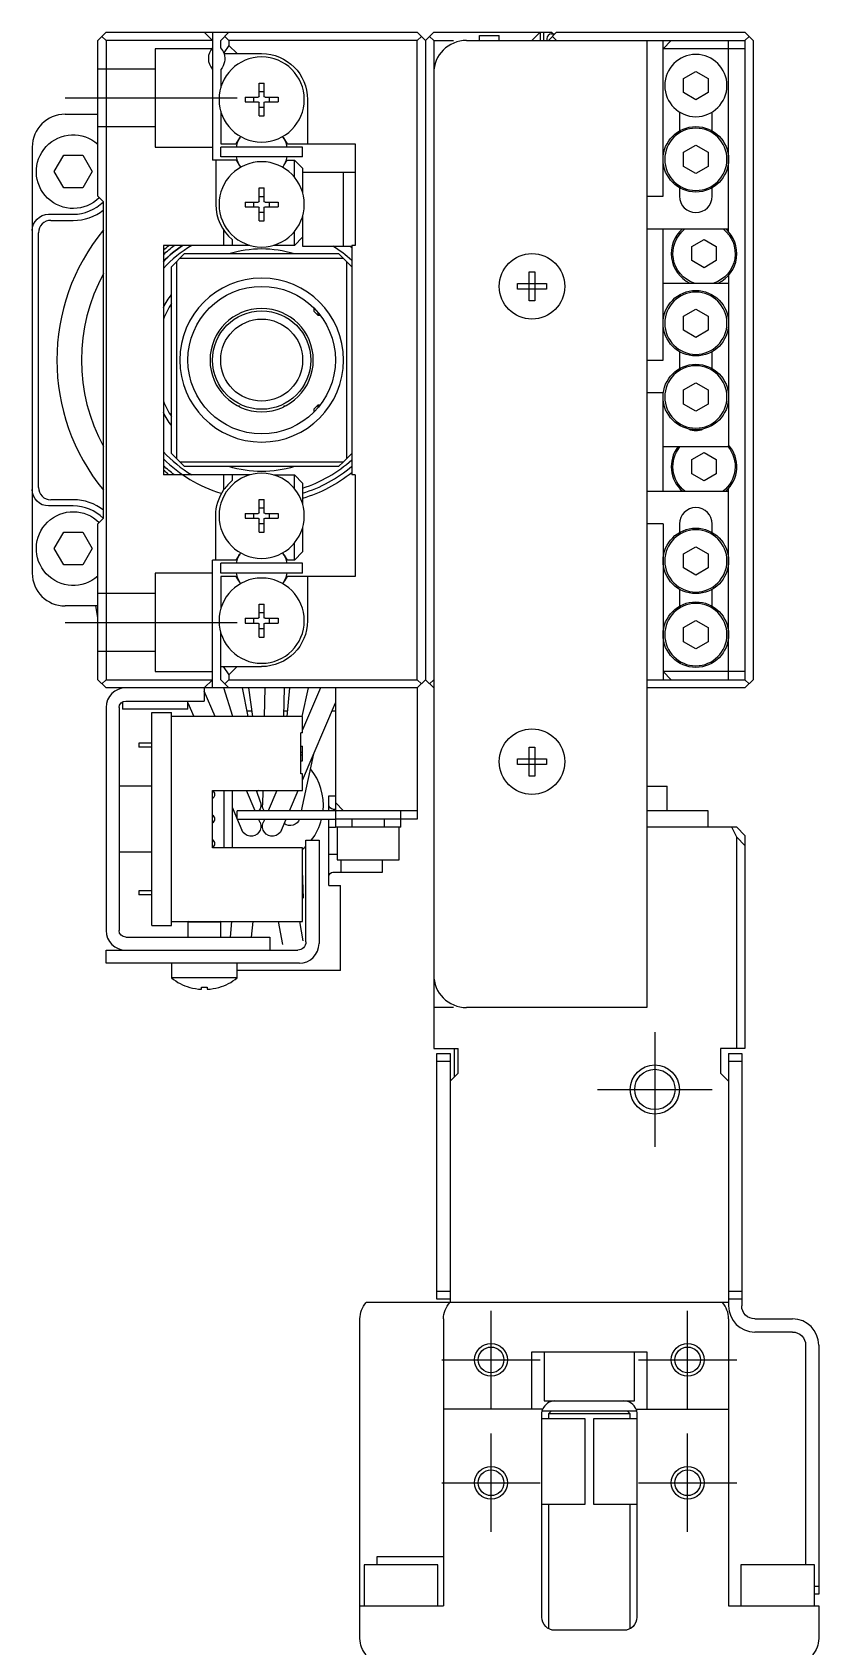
# Model space of a CAD drawing. Extents: x 0 to 725, y -8 to 410.
# Drawn here: x 0 to 48, y 217.3 to 315.8 of the extents above; entities that cross this region are included whole.
import ezdxf

# ---------------------------------------------------------------- set-up
doc = ezdxf.new("R2010")
doc.units = 0
doc.header["$LTSCALE"] = 0.5
doc.linetypes.add('CENTER', pattern=[50.8, 31.75, -6.35, 6.35, -6.35])
doc.linetypes.add('DASHED', pattern=[19.05, 12.7, -6.35])
for name, color, linetype in [('MSM_CENTER', 1, 'CENTER'), ('MSM_CONTINUOUS', 7, 'CONTINUOUS'), ('MSM_DASHED', 4, 'DASHED'), ('MSM_NARROW', 5, 'CONTINUOUS')]:
    doc.layers.add(name, color=color, linetype=linetype)

msp = doc.modelspace()

# ---------------------------------------------------------------- linework, layer by layer
at = {"layer": 'MSM_CENTER'}
for p, q in [((2, 311.78), (12.5, 311.78)), ((2, 279.78), (12.5, 279.78)), ((38, 254.78), (38, 247.78)), ((34.5, 251.28), (41.5, 251.28)), ((28, 231.78), (28, 237.78)), ((40, 231.78), (40, 237.78)), ((25, 234.78), (31, 234.78)), ((37, 234.78), (43, 234.78)), ((28, 224.28), (28, 230.28)), ((40, 224.28), (40, 230.28)), ((25, 227.28), (31, 227.28)), ((37, 227.28), (43, 227.28))]:
    msp.add_line(p, q, dxfattribs=at)
at = {"layer": 'MSM_CONTINUOUS'}
for p, q in [((4, 315.28), (4.5, 315.78)), ((4, 305.78), (4, 315.28)), ((4.25, 315.53), (4.5, 315.28)), ((4.5, 315.78), (23.5, 315.78)), ((4.5, 315.28), (4.5, 276.28)), ((11, 315.28), (4.5, 315.28)), ((11, 315.28), (10.5, 315.78)), ((11, 315.78), (11, 307.98)), ((11.5, 315.28), (12, 315.78)), ((11.5, 314.842), (11.5, 315.28)), ((11.75, 315.53), (12, 315.28)), ((12, 315.28), (12, 314.98)), ((23.5, 315.28), (12, 315.28)), ((24, 315.28), (23.5, 315.78)), ((23.5, 315.28), (23.75, 315.53)), ((23.5, 276.28), (23.5, 315.28)), ((24.5, 315.78), (24, 315.28)), ((24, 315.28), (24, 276.28)), ((24.25, 315.53), (24.5, 315.28)), ((24.5, 315.78), (31.7, 315.78)), ((24.5, 315.28), (25.7, 315.28)), ((24.5, 315.28), (24.5, 253.78)), ((26.5, 315.28), (43.5, 315.28)), ((27.3, 315.58), (28.5, 315.58)), ((27.3, 315.28), (27.3, 315.58)), ((28.5, 315.28), (28.5, 315.58)), ((30.5, 315.28), (31, 315.78)), ((31, 315.78), (31, 315.28)), ((31.2, 315.78), (31.2, 315.28)), ((31.4, 315.38), (31.4, 315.28)), ((32, 315.78), (31.5, 315.28)), ((31.7, 315.78), (31.8, 315.68)), ((31.7, 315.68), (31.9, 315.68)), ((31.75, 315.53), (32, 315.28)), ((32, 315.78), (43.5, 315.78)), ((37.5, 315.28), (37.5, 256.28)), ((38.5, 305.78), (38.5, 315.28)), ((38.5, 314.78), (39, 315.28)), ((42.5, 303.603), (42.5, 315.28)), ((44, 315.28), (43.5, 315.78)), ((43.5, 315.28), (43.75, 315.53)), ((43.5, 315.28), (43.5, 276.28)), ((44, 315.28), (44, 276.28)), ((12, 314.98), (11.685, 314.535)), ((11.704, 314.48), (14, 314.48)), ((12.5, 314.48), (12, 314.98)), ((43.5, 314.78), (38.5, 314.78)), ((11.5, 313.519), (11.5, 312.394)), ((39.75, 312.963), (40.5, 313.396)), ((40.5, 313.396), (41.25, 312.963)), ((13.855, 312.68), (14.145, 312.68)), ((13.855, 311.885), (13.855, 312.68)), ((14.145, 311.885), (14.145, 312.68)), ((39.75, 312.097), (39.75, 312.963)), ((41.25, 312.963), (41.25, 312.097)), ((13, 311.825), (13.795, 311.825)), ((13, 311.825), (13, 311.535)), ((13, 311.535), (13.795, 311.535)), ((13.53, 311.535), (13.53, 311.825)), ((14.145, 312.15), (13.855, 312.15)), ((13.855, 310.68), (13.855, 311.475)), ((14.145, 310.68), (14.145, 311.475)), ((14.205, 311.825), (15, 311.825)), ((14.205, 311.535), (15, 311.535)), ((14.47, 311.535), (14.47, 311.825)), ((15, 311.825), (15, 311.535)), ((16.8, 311.68), (16.8, 308.98)), ((40.5, 311.664), (39.75, 312.097)), ((41.25, 312.097), (40.5, 311.664)), ((2, 310.78), (4, 310.78)), ((11.5, 310.966), (11.5, 308.98)), ((13.855, 311.21), (14.145, 311.21)), ((13.855, 310.68), (14.145, 310.68)), ((39.5, 310.915), (39.5, 309.762)), ((41.5, 309.762), (41.5, 310.915)), ((0, 308.78), (0, 282.78)), ((11.5, 308.98), (12.449, 308.98)), ((11.5, 308.18), (11.5, 308.78)), ((16.5, 308.78), (11.5, 308.78)), ((12.449, 308.98), (12.599, 309.24)), ((15.401, 309.24), (15.551, 308.98)), ((15.551, 308.98), (19.7, 308.98)), ((16.5, 308.18), (16.5, 308.78)), ((19.7, 308.98), (19.7, 302.78)), ((39.75, 308.463), (40.5, 308.896)), ((39.75, 307.597), (39.75, 308.463)), ((40.5, 308.896), (41.25, 308.463)), ((41.25, 308.463), (41.25, 307.597)), ((1.345, 307.28), (1.923, 308.28)), ((1.923, 308.28), (3.077, 308.28)), ((3.077, 308.28), (3.655, 307.28)), ((12.45, 307.98), (11, 307.98)), ((11.2, 307.98), (11.2, 305.28)), ((16.5, 308.18), (11.5, 308.18)), ((12.45, 307.98), (12.579, 307.757)), ((15.379, 307.684), (15.55, 307.98)), ((15.55, 307.98), (16, 307.98)), ((16, 306.942), (16, 307.98)), ((16, 307.98), (16.5, 307.48)), ((16.5, 307.48), (16.5, 305.994)), ((40.5, 307.164), (39.75, 307.597)), ((41.25, 307.597), (40.5, 307.164)), ((1.923, 306.28), (1.345, 307.28)), ((3.655, 307.28), (3.077, 306.28)), ((19.7, 307.23), (16.5, 307.23)), ((19, 302.73), (19, 307.23)), ((3.077, 306.28), (1.923, 306.28)), ((4.35, 305.43), (4, 305.78)), ((4.35, 286.13), (4.35, 305.43)), ((13, 305.425), (13.795, 305.425)), ((13, 305.425), (13, 305.135)), ((13.53, 305.135), (13.53, 305.425)), ((13.855, 306.28), (14.145, 306.28)), ((13.855, 305.485), (13.855, 306.28)), ((14.145, 305.75), (13.855, 305.75)), ((14.145, 305.485), (14.145, 306.28)), ((14.205, 305.425), (15, 305.425)), ((14.47, 305.135), (14.47, 305.425)), ((15, 305.425), (15, 305.135)), ((37.5, 305.78), (38.5, 305.78)), ((39.5, 306.298), (39.5, 305.78)), ((41.5, 305.78), (41.5, 306.298)), ((1, 304.68), (2.5, 304.68)), ((13, 305.135), (13.795, 305.135)), ((13.855, 304.28), (13.855, 305.075)), ((13.855, 304.81), (14.145, 304.81)), ((14.145, 304.28), (14.145, 305.075)), ((14.205, 305.135), (15, 305.135)), ((16.5, 304.566), (16.5, 302.73)), ((0.382, 288.008), (0.382, 303.553)), ((1.127, 304.298), (2.5, 304.298)), ((11.7, 302.78), (11.7, 303.683)), ((13.855, 304.28), (14.145, 304.28)), ((16, 302.78), (16, 303.619)), ((37.5, 303.78), (42.5, 303.78)), ((38.5, 295.78), (38.5, 303.78)), ((13.286, 302.78), (8, 302.78)), ((8, 302.78), (8, 288.78)), ((12.2, 303.136), (12.2, 302.78)), ((16, 302.78), (14.714, 302.78)), ((16.5, 303.28), (16, 302.78)), ((16.5, 302.73), (19.5, 302.73)), ((19.5, 302.78), (19.5, 288.78)), ((19.7, 302.78), (19.5, 302.78)), ((40.25, 302.713), (41, 303.146)), ((40.25, 301.847), (40.25, 302.713)), ((41, 303.146), (41.75, 302.713)), ((41.75, 302.713), (41.75, 301.847)), ((8.5, 301.48), (9.3, 302.28)), ((8.5, 290.08), (8.5, 301.48)), ((8.8, 301.78), (8.8, 289.78)), ((19, 301.98), (9, 301.98)), ((9.3, 302.28), (18.7, 302.28)), ((18.7, 302.28), (19.5, 301.48)), ((19.2, 289.78), (19.2, 301.78)), ((41, 301.414), (40.25, 301.847)), ((41.75, 301.847), (41, 301.414)), ((29.614, 300.46), (30.32, 300.46)), ((29.614, 300.1), (29.614, 300.46)), ((30.32, 301.167), (30.68, 301.167)), ((30.32, 300.46), (30.32, 301.167)), ((30.33, 300.45), (30.32, 300.46)), ((30.33, 300.45), (30.67, 300.45)), ((30.33, 300.111), (30.33, 300.45)), ((30.67, 300.45), (30.68, 300.46)), ((30.67, 300.45), (30.67, 300.111)), ((30.68, 301.167), (30.68, 300.46)), ((30.68, 300.46), (31.386, 300.46)), ((31.386, 300.46), (31.386, 300.1)), ((38.5, 300.48), (42.5, 300.48)), ((42.5, 300.957), (42.5, 290.48)), ((30.32, 300.1), (29.614, 300.1)), ((30.33, 300.111), (30.32, 300.1)), ((30.32, 299.394), (30.32, 300.1)), ((30.67, 300.111), (30.33, 300.111)), ((30.67, 300.111), (30.68, 300.1)), ((30.68, 300.1), (30.68, 299.394)), ((31.386, 300.1), (30.68, 300.1)), ((17.2, 298.755), (17.2, 298.944)), ((17.2, 298.755), (17.425, 298.53)), ((17.425, 298.699), (17.425, 298.53)), ((17.425, 298.53), (17.562, 298.53)), ((17.562, 298.53), (17.562, 298.53)), ((30.68, 299.394), (30.32, 299.394)), ((39.75, 298.463), (40.5, 298.896)), ((39.75, 297.597), (39.75, 298.463)), ((40.5, 298.896), (41.25, 298.463)), ((41.25, 298.463), (41.25, 297.597)), ((40.5, 297.164), (39.75, 297.597)), ((41.25, 297.597), (40.5, 297.164)), ((37.5, 295.78), (38.5, 295.78)), ((39.5, 296.298), (39.5, 295.262)), ((41.5, 295.262), (41.5, 296.298)), ((11.035, 294.719), (11.035, 294.717)), ((16.965, 294.717), (16.965, 294.717)), ((38.5, 293.78), (37.5, 293.78)), ((38.5, 287.78), (38.5, 293.78)), ((39.75, 293.963), (40.5, 294.396)), ((39.75, 293.097), (39.75, 293.963)), ((40.5, 294.396), (41.25, 293.963)), ((41.25, 293.963), (41.25, 293.097)), ((12.557, 292.98), (12.625, 292.98)), ((12.689, 292.916), (12.625, 292.98)), ((15.375, 292.98), (15.311, 292.916)), ((15.375, 292.98), (15.443, 292.98)), ((17.425, 293.03), (17.2, 292.805)), ((17.2, 292.616), (17.2, 292.805)), ((17.425, 293.03), (17.425, 292.862)), ((17.562, 293.03), (17.425, 293.03)), ((40.5, 292.664), (39.75, 293.097)), ((41.25, 293.097), (40.5, 292.664)), ((8.8, 289.78), (8.5, 290.08)), ((8.8, 289.78), (9, 289.58)), ((19, 289.58), (19.2, 289.78)), ((19.5, 290.08), (19.2, 289.78)), ((42.5, 290.48), (38.5, 290.48)), ((40.25, 289.713), (41, 290.146)), ((40.25, 288.847), (40.25, 289.713)), ((41, 290.146), (41.75, 289.713)), ((41.75, 289.713), (41.75, 288.847)), ((13.286, 288.78), (8, 288.78)), ((9, 289.58), (19, 289.58)), ((9.3, 289.28), (9, 289.58)), ((18.7, 289.28), (9.3, 289.28)), ((11.7, 287.877), (11.7, 288.78)), ((12.2, 288.78), (12.2, 288.425)), ((14.714, 288.78), (16, 288.78)), ((16, 287.942), (16, 288.78)), ((16, 288.78), (16.5, 288.28)), ((19, 289.58), (18.7, 289.28)), ((19.7, 288.78), (19.5, 288.78)), ((19.7, 288.78), (19.7, 282.58)), ((41, 288.414), (40.25, 288.847)), ((41.75, 288.847), (41, 288.414)), ((16.5, 288.28), (16.5, 286.994)), ((37.5, 287.78), (42.5, 287.78)), ((42.5, 276.28), (42.5, 287.957)), ((2.5, 286.88), (1, 286.88)), ((2.5, 287.262), (1.127, 287.262)), ((13.855, 287.28), (14.145, 287.28)), ((13.855, 286.485), (13.855, 287.28)), ((14.145, 286.75), (13.855, 286.75)), ((14.145, 286.485), (14.145, 287.28)), ((4, 285.78), (4.35, 286.13)), ((4, 276.28), (4, 285.78)), ((11.2, 283.58), (11.2, 286.28)), ((13, 286.425), (13.795, 286.425)), ((13, 286.425), (13, 286.135)), ((13, 286.135), (13.795, 286.135)), ((13.53, 286.135), (13.53, 286.425)), ((13.855, 285.28), (13.855, 286.075)), ((13.855, 285.81), (14.145, 285.81)), ((14.145, 285.28), (14.145, 286.075)), ((14.205, 286.425), (15, 286.425)), ((14.205, 286.135), (15, 286.135)), ((14.47, 286.135), (14.47, 286.425)), ((15, 286.425), (15, 286.135)), ((38.5, 285.78), (37.5, 285.78)), ((38.5, 285.78), (38.5, 276.28)), ((39.5, 285.78), (39.5, 285.262)), ((41.5, 285.262), (41.5, 285.78)), ((1.345, 284.28), (1.923, 285.28)), ((1.923, 285.28), (3.077, 285.28)), ((3.077, 285.28), (3.655, 284.28)), ((13.855, 285.28), (14.145, 285.28)), ((16.5, 285.566), (16.5, 284.08)), ((1.923, 283.28), (1.345, 284.28)), ((3.655, 284.28), (3.077, 283.28)), ((12.45, 283.58), (12.579, 283.804)), ((15.379, 283.877), (15.55, 283.58)), ((16, 283.58), (16, 284.619)), ((16.5, 284.08), (16, 283.58)), ((39.75, 283.963), (40.5, 284.396)), ((39.75, 283.097), (39.75, 283.963)), ((40.5, 284.396), (41.25, 283.963)), ((41.25, 283.963), (41.25, 283.097)), ((3.077, 283.28), (1.923, 283.28)), ((11, 275.78), (11, 283.58)), ((12.45, 283.58), (11, 283.58)), ((11.5, 282.78), (11.5, 283.38)), ((16.5, 283.38), (11.5, 283.38)), ((16.5, 282.78), (11.5, 282.78)), ((16, 283.58), (15.55, 283.58)), ((16.5, 282.78), (16.5, 283.38)), ((40.5, 282.664), (39.75, 283.097)), ((41.25, 283.097), (40.5, 282.664)), ((12.449, 282.58), (11.5, 282.58)), ((11.5, 282.58), (11.5, 280.594)), ((12.599, 282.32), (12.449, 282.58)), ((15.551, 282.58), (15.401, 282.32)), ((19.7, 282.58), (15.551, 282.58)), ((16.8, 282.58), (16.8, 279.88)), ((39.5, 281.798), (39.5, 280.762)), ((41.5, 280.762), (41.5, 281.798)), ((4, 280.78), (2, 280.78)), ((4, 280.079), (3.876, 280.78)), ((13.855, 280.88), (14.145, 280.88)), ((13.855, 280.085), (13.855, 280.88)), ((14.145, 280.085), (14.145, 280.88)), ((13, 280.025), (13.795, 280.025)), ((13, 280.025), (13, 279.735)), ((13.53, 279.735), (13.53, 280.025)), ((14.145, 280.35), (13.855, 280.35)), ((14.205, 280.025), (15, 280.025)), ((14.47, 279.735), (14.47, 280.025)), ((15, 280.025), (15, 279.735)), ((39.75, 279.463), (40.5, 279.896)), ((40.5, 279.896), (41.25, 279.463)), ((11.5, 276.28), (11.5, 279.166)), ((13, 279.735), (13.795, 279.735)), ((13.855, 278.88), (13.855, 279.675)), ((13.855, 279.41), (14.145, 279.41)), ((13.855, 278.88), (14.145, 278.88)), ((14.145, 278.88), (14.145, 279.675)), ((14.205, 279.735), (15, 279.735)), ((39.75, 278.597), (39.75, 279.463)), ((41.25, 279.463), (41.25, 278.597)), ((40.5, 278.164), (39.75, 278.597)), ((41.25, 278.597), (40.5, 278.164)), ((11.5, 277.08), (14, 277.08)), ((11.646, 277.08), (12, 276.58)), ((12, 276.58), (12.5, 277.08)), ((4.5, 275.78), (4, 276.28)), ((4.5, 276.28), (4.25, 276.03)), ((4.5, 276.28), (11, 276.28)), ((10.5, 275.78), (11, 276.28)), ((12, 275.78), (11.5, 276.28)), ((12, 276.28), (11.75, 276.03)), ((12, 276.58), (12, 276.28)), ((12, 276.28), (23.5, 276.28)), ((23.75, 276.03), (23.5, 276.28)), ((23.5, 275.78), (24, 276.28)), ((24, 276.28), (24.5, 275.78)), ((24.5, 276.28), (24.25, 276.03)), ((37.5, 276.28), (43.5, 276.28)), ((43.5, 276.78), (38.5, 276.78)), ((39, 276.28), (38.5, 276.78)), ((43.75, 276.03), (43.5, 276.28)), ((43.5, 275.78), (44, 276.28)), ((23.5, 275.78), (4.5, 275.78)), ((5.5, 274.927), (5.5, 274.48)), ((5.7, 274.98), (10.5, 274.98)), ((9.5, 274.48), (9.5, 274.98)), ((9.5, 274.859), (9.852, 274.03)), ((10.5, 275.78), (10.5, 274.98)), ((11.156, 274.03), (10.5, 275.574)), ((12.248, 274.03), (11.686, 275.78)), ((13.175, 274.03), (12.84, 275.78)), ((13.196, 275.78), (13.45, 274.03)), ((14.199, 275.78), (14.162, 274.03)), ((15.363, 274.03), (15.399, 275.78)), ((15.691, 275.78), (15.544, 274.03)), ((16.83, 275.78), (16.45, 274.03)), ((17.588, 275.78), (16.5, 273.22)), ((16.5, 270.151), (18.5, 274.859)), ((18.5, 275.78), (18.5, 267.28)), ((23.5, 275.78), (23.5, 267.78)), ((43.5, 275.78), (37.5, 275.78)), ((4.5, 274.58), (4.5, 260.98)), ((5.3, 274.58), (5.3, 260.98)), ((9.5, 274.48), (5.5, 274.48)), ((7.3, 261.28), (7.3, 274.28)), ((7.3, 274.28), (8.5, 274.28)), ((8.5, 261.28), (8.5, 274.28)), ((16.5, 274.03), (8.5, 274.03)), ((13.108, 274.38), (13.399, 274.38)), ((15.37, 274.38), (15.573, 274.38)), ((16.5, 273.03), (16.5, 274.03)), ((18.297, 274.38), (18.5, 274.38)), ((16.4, 270.53), (16.4, 273.03)), ((16.5, 273.03), (16.4, 273.03)), ((6.5, 272.405), (6.5, 272.155)), ((7.3, 272.405), (6.5, 272.405)), ((7.3, 272.155), (6.5, 272.155)), ((16.4, 272.23), (16.5, 272.23)), ((16.5, 271.33), (16.5, 272.23)), ((30.32, 272.167), (30.68, 272.167)), ((30.32, 271.46), (30.32, 272.167)), ((30.68, 272.167), (30.68, 271.46)), ((16.4, 271.855), (16.5, 271.855)), ((16.4, 271.705), (16.5, 271.705)), ((16.4, 271.33), (16.5, 271.33)), ((16.426, 268.28), (17.183, 271.759)), ((29.614, 271.46), (30.32, 271.46)), ((29.614, 271.1), (29.614, 271.46)), ((30.32, 271.1), (29.614, 271.1)), ((30.33, 271.45), (30.32, 271.46)), ((30.33, 271.111), (30.32, 271.1)), ((30.32, 270.394), (30.32, 271.1)), ((30.33, 271.111), (30.33, 271.45)), ((30.33, 271.45), (30.67, 271.45)), ((30.67, 271.111), (30.33, 271.111)), ((30.67, 271.45), (30.68, 271.46)), ((30.67, 271.45), (30.67, 271.111)), ((30.67, 271.111), (30.68, 271.1)), ((30.68, 271.46), (31.386, 271.46)), ((30.68, 271.1), (30.68, 270.394)), ((31.386, 271.1), (30.68, 271.1)), ((31.386, 271.46), (31.386, 271.1)), ((16.5, 270.53), (16.4, 270.53)), ((16.5, 269.53), (16.5, 270.53)), ((30.68, 270.394), (30.32, 270.394)), ((7.3, 269.78), (5.3, 269.78)), ((11, 269.53), (16.5, 269.53)), ((11, 266.03), (11, 269.53)), ((11.7, 269.53), (11.7, 266.03)), ((12.2, 269.53), (12.2, 266.03)), ((13.598, 268.28), (13.067, 269.53)), ((13.921, 268.814), (13.691, 269.53)), ((14.069, 269.53), (14.05, 268.643)), ((14.933, 269.53), (14.402, 268.28)), ((15.705, 268.28), (16.236, 269.53)), ((18.102, 268.28), (18.102, 269.19)), ((18.102, 269.19), (18.5, 269.19)), ((37.5, 269.78), (38.75, 269.78)), ((38.75, 268.28), (38.75, 269.78)), ((12.2, 268.503), (12.798, 267.096)), ((12.5, 267.78), (12.5, 268.28)), ((23.5, 268.28), (12.5, 268.28)), ((18.352, 268.39), (18.5, 268.39)), ((19, 268.28), (18.5, 268.78)), ((22.5, 267.28), (22.5, 268.28)), ((41.25, 268.28), (37.5, 268.28)), ((41.25, 267.28), (41.25, 268.28)), ((12.5, 267.78), (18.5, 267.78)), ((13.902, 267.565), (13.811, 267.78)), ((14.189, 267.78), (14.098, 267.565)), ((15.202, 267.096), (15.493, 267.78)), ((18.102, 263.73), (18.102, 267.78)), ((18.102, 267.285), (18.5, 267.285)), ((22.5, 267.78), (18.5, 267.78)), ((22.5, 267.28), (18.5, 267.28)), ((18.6, 267.28), (18.6, 265.28)), ((19.5, 267.78), (19.5, 267.28)), ((21.5, 267.28), (21.5, 267.78)), ((22.4, 265.28), (22.4, 267.28)), ((23.5, 267.78), (22.5, 267.78)), ((43, 267.28), (37.5, 267.28)), ((43, 266.668), (42.694, 267.28)), ((43, 267.28), (43.5, 266.78)), ((16.5, 266.03), (11, 266.03)), ((16.5, 261.53), (16.5, 266.03)), ((16.7, 266.48), (17.5, 266.48)), ((16.7, 260.28), (16.7, 266.48)), ((17.5, 266.48), (17.5, 260.18)), ((43, 253.78), (43, 266.668)), ((43.5, 266.168), (43, 266.668)), ((43.5, 266.78), (43.5, 253.78)), ((5.3, 265.78), (7.3, 265.78)), ((18.102, 265.635), (18.6, 265.635)), ((18.6, 265.28), (22.4, 265.28)), ((18.852, 264.53), (18.852, 265.28)), ((21.382, 264.53), (21.382, 265.28)), ((16.551, 262.95), (16.5, 264.626)), ((18.352, 264.53), (21.382, 264.53)), ((6.5, 263.405), (6.5, 263.155)), ((7.3, 263.405), (6.5, 263.405)), ((7.3, 263.155), (6.5, 263.155)), ((18.102, 263.73), (18.812, 263.73)), ((18.812, 258.53), (18.812, 263.73)), ((7.3, 261.28), (8.5, 261.28)), ((8.5, 261.53), (16.5, 261.53)), ((9.55, 261.53), (9.5, 261.48)), ((11.5, 261.48), (9.5, 261.48)), ((9.5, 261.48), (9.5, 260.58)), ((11.5, 261.48), (11.45, 261.53)), ((11.5, 260.58), (11.5, 261.48)), ((12.168, 261.53), (12.081, 260.58)), ((13.386, 260.58), (13.473, 261.53)), ((15.012, 261.53), (15.262, 260.117)), ((16.542, 260.343), (16.333, 261.53)), ((5.7, 260.58), (14.5, 260.58)), ((14.5, 260.58), (14.5, 259.78)), ((4.5, 258.98), (4.5, 259.78)), ((4.5, 259.78), (16.2, 259.78)), ((16.3, 258.98), (4.5, 258.98)), ((8.5, 258.98), (8.5, 258.082)), ((12.5, 258.082), (8.5, 258.082)), ((12.5, 258.082), (12.5, 258.98)), ((18.812, 258.53), (12.5, 258.53)), ((9.611, 257.506), (9.614, 257.511)), ((10.32, 257.511), (10.68, 257.511)), ((10.32, 257.39), (10.32, 257.511)), ((10.68, 257.511), (10.68, 257.39)), ((11.386, 257.511), (11.389, 257.506)), ((25.7, 256.28), (24.5, 256.28)), ((37.5, 256.28), (26.5, 256.28)), ((24.5, 253.78), (26, 253.78)), ((24.7, 253.48), (25.5, 253.48)), ((24.7, 238.48), (24.7, 253.48)), ((25.5, 253.48), (25.5, 238.28)), ((25.75, 253.78), (25.75, 252.03)), ((26, 252.28), (26, 253.78)), ((43.5, 253.78), (42, 253.78)), ((42, 253.78), (42, 252.28)), ((42.5, 253.48), (43.3, 253.48)), ((42.5, 253.48), (42.5, 238.08)), ((43.3, 253.48), (43.3, 238.08)), ((25.5, 252.98), (24.7, 252.98)), ((26, 252.28), (25.5, 251.78)), ((42.5, 251.78), (42, 252.28)), ((43.3, 252.98), (42.5, 252.98)), ((24.7, 238.98), (25.5, 238.98)), ((25.5, 238.48), (24.7, 238.48)), ((42.5, 238.98), (43.3, 238.98)), ((43.3, 238.48), (42.5, 238.48)), ((25.482, 238.28), (20.382, 238.28)), ((42.5, 238.28), (25.5, 238.28)), ((20, 217.78), (20, 237.28)), ((25.1, 237.28), (25.1, 219.78)), ((42.5, 237.28), (42.5, 219.78)), ((44.1, 237.28), (46.4, 237.28)), ((46.4, 236.48), (44.1, 236.48)), ((47.2, 235.68), (47.2, 222.28)), ((48, 235.68), (48, 220.48)), ((30.5, 235.28), (37.5, 235.28)), ((30.5, 231.78), (30.5, 235.28)), ((31.25, 235.28), (31.25, 232.28)), ((36.75, 232.28), (36.75, 235.28)), ((37.5, 235.28), (37.5, 231.78)), ((31.128, 231.78), (25.1, 231.78)), ((31.1, 219.08), (31.1, 231.48)), ((31.125, 231.68), (36.875, 231.68)), ((31.128, 231.78), (31.128, 231.689)), ((31.128, 231.689), (31.156, 231.774)), ((31.25, 232.28), (36.75, 232.28)), ((31.7, 231.68), (31.5, 231.48)), ((36.5, 231.48), (31.5, 231.48)), ((31.5, 231.48), (31.5, 231.18)), ((36.5, 231.48), (36.3, 231.68)), ((36.5, 231.18), (36.5, 231.48)), ((36.847, 231.767), (36.872, 231.689)), ((36.872, 231.78), (36.872, 231.689)), ((36.872, 231.78), (42.5, 231.78)), ((36.9, 231.48), (36.9, 219.08)), ((33.75, 231.18), (31.1, 231.18)), ((33.75, 225.98), (33.75, 231.18)), ((34.25, 231.18), (34.25, 225.98)), ((36.9, 231.18), (34.25, 231.18)), ((31.1, 225.98), (33.75, 225.98)), ((31.5, 225.98), (31.5, 218.388)), ((34.25, 225.98), (36.9, 225.98)), ((36.5, 218.388), (36.5, 225.98)), ((21.053, 222.28), (21.053, 222.78)), ((21.053, 222.78), (25.1, 222.78)), ((24.75, 222.28), (20.25, 222.28)), ((20.25, 222.28), (20.25, 219.78)), ((24.75, 219.78), (24.75, 222.28)), ((47.75, 222.28), (43.25, 222.28)), ((43.25, 222.28), (43.25, 219.78)), ((47.75, 219.78), (47.75, 222.28)), ((47.75, 220.98), (48, 220.98)), ((20, 219.78), (25.1, 219.78)), ((42.5, 219.78), (48, 219.78)), ((48, 220.48), (47.75, 220.48)), ((48, 219.78), (48, 217.78)), ((36.1, 218.28), (31.9, 218.28))]:
    msp.add_line(p, q, dxfattribs=at)
at = {"layer": 'MSM_CONTINUOUS', "extrusion": (0, 0, -1)}
for centre, radius in [((-14, 311.68), 2.6), ((-40.5, 312.53), 1.9), ((-40.5, 308.03), 1.9), ((-14, 305.28), 2.6), ((-14, 295.78), 5), ((-40.5, 298.03), 1.9), ((-14, 295.78), 3.15), ((-40.5, 293.53), 1.9), ((-14, 286.28), 2.6), ((-40.5, 283.53), 1.9), ((-14, 279.88), 2.6), ((-40.5, 279.03), 1.9)]:
    msp.add_circle(centre, radius, dxfattribs=at)
at = {"layer": 'MSM_CONTINUOUS'}
for centre, radius in [((40.5, 308.03), 2), ((30.5, 300.28), 2), ((14, 295.78), 4.5), ((40.5, 298.03), 2), ((14, 295.78), 3), ((40.5, 293.53), 2), ((40.5, 283.53), 2), ((40.5, 279.03), 2), ((30.5, 271.28), 2), ((38, 251.28), 1.23), ((28, 234.78), 0.783), ((40, 234.78), 0.783), ((28, 227.28), 0.783), ((40, 227.28), 0.783)]:
    msp.add_circle(centre, radius, dxfattribs=at)
for centre, radius, start, end in [((26.5, 313.28), 2, 90, 180), ((31.7, 315.38), 0.3, 90, 180), ((11.75, 314.18), 1, 138.59038, 221.40962), ((10.75, 314.18), 1, 17.4576, 41.40961), ((2, 308.78), 2, 90, 180), ((14, 308.48), 1.588, 143.80278, 169.10695), ((14, 308.48), 1.587, 10.89305, 36.19722), ((14, 308.48), 1.587, 190.89305, 216.19722), ((14.115, 308.595), 1.75, 208.62173, 217.00597), ((14, 308.48), 1.587, 323.80278, 349.10695), ((13.885, 308.595), 1.75, 322.99403, 328.62173), ((2.5, 307.28), 2.6, 270, 315.00002), ((40.5, 305.78), 1, 180, 0), ((2.5, 307.28), 2.982, 270, 308.34509), ((14, 305.28), 2.8, 180, 229.99483), ((1.11, 303.571), 0.728, 88.60286, 181.39714), ((14, 295.78), 12.5, 140.53382, 219.46618), ((41, 302.28), 2, 131.40962, 244.15807), ((41, 302.28), 2, 295.84193, 48.59036), ((14, 295.78), 8.2, 121.38815, 137.02972), ((14, 295.78), 8.5, 124.56032, 134.90087), ((14, 295.78), 8.2, 47.87644, 57.94737), ((14, 295.78), 11, 151.31509, 208.68491), ((14, 295.78), 6.5, 147.79577, 157.38014), ((14, 295.78), 6.5, 202.61986, 212.20423), ((40.5, 292.48), 1, 244.63156, 295.36844), ((41, 289.28), 2, 311.40962, 41.40965), ((14, 295.78), 8.2, 222.97028, 238.61185), ((14, 295.78), 8.5, 225.09913, 252.89538), ((14, 295.78), 8.2, 287.75083, 312.12356), ((41, 289.28), 2, 143.1301, 228.59038), ((14, 295.78), 8.5, 287.10464, 310.32022), ((1.109, 287.99), 0.728, 178.59126, 271.40874), ((14, 286.28), 2.8, 130.0052, 145.22806), ((2.5, 284.28), 2.982, 51.65491, 90), ((2.5, 284.28), 2.6, 44.99998, 90), ((40.5, 285.78), 1, 0, 180), ((14, 283.08), 1.588, 143.80278, 169.10695), ((14, 283.08), 1.587, 10.89305, 36.19722), ((2, 282.78), 2, 180, 270), ((14, 283.08), 1.587, 190.89305, 216.19722), ((14, 283.08), 1.587, 323.80278, 349.10695), ((5.7, 274.58), 1.2, 90, 180), ((14.267, 268.63), 3.5, 354.2608, 39.11383), ((10.9, 269.28), 0.25, 293.57818, 66.42182), ((10.9, 267.78), 0.25, 293.57818, 66.42182), ((14.267, 268.63), 3.5, 322.09996, 345.94473), ((10.9, 266.28), 0.25, 293.57818, 66.42182), ((14.267, 268.63), 3.5, 309.63644, 314.03174), ((5.7, 260.98), 1.2, 180, 270), ((16.3, 260.18), 1.2, 270, 0), ((10.5, 260.58), 3.2, 231.31781, 253.87747), ((10.5, 260.58), 3.2, 286.12253, 308.68219), ((26.5, 258.28), 2, 180, 270), ((10.5, 260.58), 3.195, 253.89329, 266.77029), ((10.5, 260.58), 3.195, 273.22971, 286.10671), ((41, 237.28), 1.5, 0, 41.81031), ((44.1, 238.08), 1.6, 180, 270), ((46.4, 235.68), 1.6, 0, 90), ((31.9, 231.48), 0.8, 89.99939, 158.45595), ((36.1, 231.48), 0.8, 21.01791, 90.00058)]:
    msp.add_arc(centre, radius, start, end, dxfattribs=at)
at = {"layer": 'MSM_CONTINUOUS', "extrusion": (0, 0, -1)}
for centre, radius, start, end in [((-10.75, 314.18), 1, 162.5424, 221.40962), ((-14, 311.68), 2.8, 90, 180), ((-13.795, 311.885), 0.06, 180, 270), ((-13.795, 311.475), 0.06, 90, 180), ((-14.205, 311.885), 0.06, 270, 0), ((-14.205, 311.475), 0.06, 0, 90), ((-2.5, 307.28), 2.25, 224.99998, 131.81036), ((-14.115, 308.365), 1.75, 30, 37.00597), ((-13.885, 308.365), 1.75, 142.99403, 150), ((-13.795, 305.485), 0.06, 180, 270), ((-14.205, 305.485), 0.06, 270, 0), ((-1, 303.68), 1, 0, 90), ((-13.795, 305.075), 0.06, 90, 180), ((-14.205, 305.075), 0.06, 0, 90), ((-41, 302.28), 1.9, 288.67172, 52.13633), ((-41, 302.28), 1.9, 127.86365, 251.32828), ((-14, 295.78), 8.5, 45.09913, 55.43968), ((-14, 295.78), 9, 48.18969, 51.05756), ((-14, 295.78), 8.8, 47.01411, 52.69821), ((-14, 295.78), 6.8, 72.91742, 107.08258), ((-14, 295.78), 8.8, 127.83572, 128.68219), ((-14, 295.78), 6.8, 28.07249, 36.01885), ((-14, 295.78), 6.8, 323.98115, 331.92751), ((-41, 289.28), 1.9, 307.86365, 39.16669), ((-41, 289.28), 1.9, 140.83329, 232.13635), ((-14, 295.78), 8.8, 307.30179, 312.98589), ((-14, 295.78), 9, 308.94244, 311.81031), ((-14, 295.78), 6.8, 252.91742, 287.08258), ((-14, 295.78), 8.8, 231.31781, 253.49548), ((-1, 287.88), 1, 270, 0), ((-14, 286.28), 2.8, 0, 34.77194), ((-2.5, 284.28), 2.25, 228.18965, 135.00001), ((-13.795, 286.485), 0.06, 180, 270), ((-13.795, 286.075), 0.06, 90, 180), ((-14.205, 286.485), 0.06, 270, 0), ((-14.205, 286.075), 0.06, 0, 90), ((-14.115, 282.965), 1.75, 28.62173, 37.00597), ((-13.885, 282.965), 1.75, 142.99403, 148.62173), ((-14.115, 283.195), 1.75, 322.99403, 330), ((-13.885, 283.195), 1.75, 210, 217.00597), ((-13.795, 280.085), 0.06, 180, 270), ((-14, 279.88), 2.8, 180, 270), ((-14.205, 280.085), 0.06, 270, 0), ((-13.795, 279.675), 0.06, 90, 180), ((-14.205, 279.675), 0.06, 0, 90), ((-5.7, 274.58), 0.4, 0, 90), ((-13.35, 269.93), 0.6, 221.81031, 232.45128), ((-13.35, 268.63), 0.6, 162.21203, 215.68557), ((-14.65, 268.63), 0.6, 324.31443, 1.19349), ((-18.352, 268.64), 0.25, 270, 0), ((-13.35, 267.33), 0.6, 156.98363, 336.98364), ((-14.65, 267.33), 0.6, 203.01637, 23.01638), ((-15.747, 267.98), 0.6, 199.47142, 308.02773), ((-18.352, 264.28), 0.25, 0, 90), ((-5.7, 260.98), 0.4, 270, 0), ((-16.2, 260.28), 0.5, 180, 270), ((-21.5, 237.28), 1.5, 0, 41.81031), ((-26.6, 237.28), 1.5, 0, 41.81031), ((-44.1, 238.08), 0.8, 270, 0), ((-46.4, 235.68), 0.8, 90, 180), ((-31.9, 231.48), 0.8, 0, 15.12658), ((-36.1, 231.48), 0.8, 164.87342, 180), ((-31.9, 219.08), 0.8, 270, 0), ((-36.1, 219.08), 0.8, 180, 270), ((-21.5, 217.78), 1.5, 318.18969, 0), ((-46.5, 217.78), 1.5, 180, 221.81031)]:
    msp.add_arc(centre, radius, start, end, dxfattribs=at)
at = {"layer": 'MSM_DASHED'}
for p, q in [((7.5, 314.78), (7.5, 308.78)), ((10.95, 314.78), (7.5, 314.78)), ((7.5, 313.53), (4, 313.53)), ((4, 310.03), (7.5, 310.03)), ((7.5, 308.78), (11, 308.78)), ((7.5, 282.78), (7.5, 276.78)), ((11, 282.78), (7.5, 282.78)), ((7.5, 281.53), (4, 281.53)), ((4, 278.03), (7.5, 278.03)), ((7.5, 276.78), (11, 276.78))]:
    msp.add_line(p, q, dxfattribs=at)
at = {"layer": 'MSM_NARROW'}
msp.add_line((17.562, 298.53), (17.562, 298.53), dxfattribs=at)
for centre, radius in [((14, 295.78), 2.5), ((38, 251.28), 1.5), ((28, 234.78), 1), ((40, 234.78), 1), ((28, 227.28), 1), ((40, 227.28), 1)]:
    msp.add_circle(centre, radius, dxfattribs=at)

doc.saveas('drawing.dxf')
